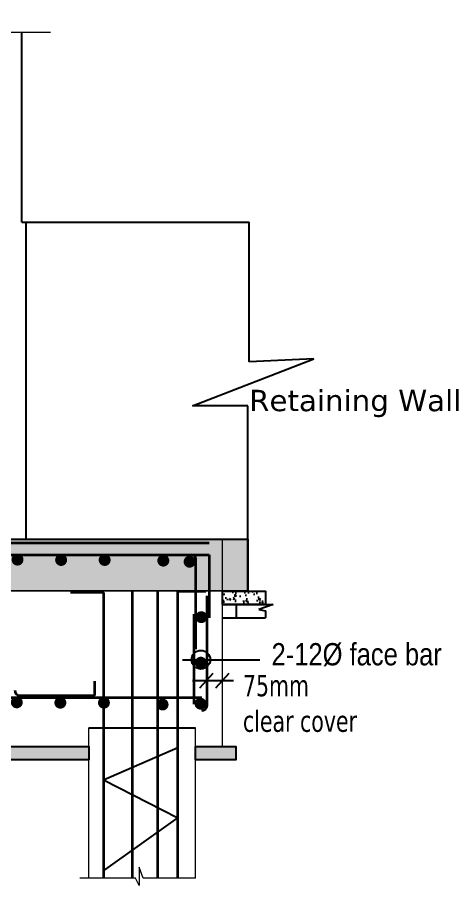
# Model space of a CAD drawing. Header units: millimetres. Extents: x 6239764 to 13047540, y 367704 to 979893.
# Drawn here: x 6547324 to 6549800, y 402730 to 407606 of the extents above; entities that cross this region are included whole.
import ezdxf

# ---------------------------------------------------------------- set-up
doc = ezdxf.new("R2010")
doc.units = ezdxf.units.MM
doc.header["$LTSCALE"] = 300
doc.linetypes.add('DASHED2', pattern=[0.375, 0.25, -0.125])
doc.layers.add('covering', color=7, linetype='Continuous', lineweight=15)
doc.layers.add('ROD', color=10, linetype='Continuous', lineweight=35)
doc.layers.add('DIM', color=4, linetype='Continuous')
doc.styles.add('NARROW', font='ARIALN.TTF')
doc.styles.get("Standard").update_dxf_attribs({"font": 'txt8.shx', "width": 0.7, "bigfont": 'hztxt_ii.shx'})
doc.styles.add('ver', font='verdana.ttf')
doc.linetypes.add('ZIGZAG', pattern='A,0.0001,-0.2,[131,ltypeshp.shx,S=0.2,R=0,X=-0.2,Y=0],-0.4,[131,ltypeshp.shx,S=0.2,R=180,X=0.2,Y=0],-0.2', length=0.8001)
pattern_1 = [(50, (-4423.5, -82237.72), (91.0923345, -7.9695428), [9.525, -104.775]), (355, (-4423.5, -82237.72), (-17.6217107, 95.5284226), [7.62, -83.8202921]), (100.4514447, (-4415.91, -82238.38), (73.4706235, 87.558876), [8.0950044, -89.0451223]), (46.1842, (-4423.5, -82212.32), (135.5395204, -21.021164), [14.2875, -157.1625]), (96.6355576, (-4412.2, -82214.07), (118.702067, 123.7130623), [12.1425116, -133.567804]), (351.1841512, (-4423.5, -82212.32), (118.702067, 123.7130623), [11.4299835, -125.729866]), (21, (-4410.8, -82218.67), (75.8071956, -51.1325991), [9.525, -104.775]), (326, (-4410.8, -82218.67), (30.9010142, 92.093983), [7.62, -83.82]), (71.451445, (-4404.48, -82222.93), (106.7082096, 40.9613844), [8.0950044, -89.0449688]), (37.5, (-4423.5, -82237.717), (1.54430163, 42.27751944), [0, -82.804, 0, -85.09, 0, -84.1375]), (7.5, (-4423.5, -82237.717), (33.40983126, 50.0902874), [0, -48.514, 0, -80.899, 0, -32.0675]), (327.5, (-4451.82, -82237.717), (67.79529758, -2.864372), [0, -31.75, 0, -99.06, 0, -131.445]), (317.5, (-4464.52, -82237.72), (74.0645907, 12.7132455), [0, -41.275, 0, -65.786, 0, -93.345])]

msp = doc.modelspace()

# ---------------------------------------------------------------- hatches: boundary and pattern name
at = {"ltscale": 0.1}
h = msp.add_hatch(dxfattribs=at)
h.set_pattern_fill('AR-CONC', color=8, scale=0.5)
h.set_pattern_definition(pattern_1)
edge = h.paths.add_edge_path()
edge.add_line((6536802.1, 404574.1), (6536802.1, 404674.9))
edge.add_line((6536802.1, 404674.9), (6548616.1, 404674.9))
edge.add_line((6548616.1, 404674.9), (6548616.1, 404384.6))
edge.add_line((6548616.1, 404384.6), (6536802.1, 404383.9))
edge.add_line((6536802.1, 404383.9), (6536802.1, 404529.7))
h = msp.add_hatch(dxfattribs=at)
h.set_pattern_fill('AR-CONC', color=8, scale=0.5)
h.set_pattern_definition([(50, (18055.59, -82237.72), (91.0923345, -7.9695428), [9.525, -104.775]), (355, (18055.59, -82237.72), (-17.6217107, 95.5284226), [7.62, -83.8202921]), (100.4514447, (18063.18, -82238.38), (73.4706235, 87.558876), [8.0950044, -89.0451223]), (46.1842, (18055.59, -82212.32), (135.5395204, -21.021164), [14.2875, -157.1625]), (96.6355576, (18066.88, -82214.07), (118.702067, 123.7130623), [12.1425116, -133.567804]), (351.1841512, (18055.59, -82212.32), (118.702067, 123.7130623), [11.4299835, -125.729866]), (21, (18068.29, -82218.67), (75.8071956, -51.1325991), [9.525, -104.775]), (326, (18068.29, -82218.67), (30.9010142, 92.093983), [7.62, -83.82]), (71.451445, (18074.61, -82222.93), (106.7082096, 40.9613844), [8.0950044, -89.0449688]), (37.5, (18055.59, -82237.717), (1.54430163, 42.27751944), [0, -82.804, 0, -85.09, 0, -84.1375]), (7.5, (18055.59, -82237.717), (33.40983126, 50.0902874), [0, -48.514, 0, -80.899, 0, -32.0675]), (327.5, (18027.27, -82237.717), (67.79529758, -2.864372), [0, -31.75, 0, -99.06, 0, -131.445]), (317.5, (18014.57, -82237.72), (74.0645907, 12.7132455), [0, -41.275, 0, -65.786, 0, -93.345])])
h.paths.add_polyline_path([(6548474.2, 404383.9), (6548716.1, 404383.9), (6548716.1, 404308.9), (6548474.2, 404308.9)])
h = msp.add_hatch(dxfattribs=at)
h.set_pattern_fill('AR-CONC', color=8, scale=0.5)
h.set_pattern_definition(pattern_1)
h.paths.add_polyline_path([(6543824.2, 403510.5), (6544724.2, 403510.5), (6544724.2, 403435.5), (6543824.2, 403435.5)])
h.paths.add_polyline_path([(6545324.2, 403510.5), (6546224.2, 403510.5), (6546224.2, 403435.5), (6545324.2, 403435.5)])
h.paths.add_polyline_path([(6546824.2, 403510.5), (6547724.2, 403510.5), (6547724.2, 403435.5), (6546824.2, 403435.5)])
h.paths.add_polyline_path([(6548324.2, 403510.5), (6548549.2, 403510.5), (6548549.2, 403435.5), (6548324.2, 403435.5)])

# ---------------------------------------------------------------- linework, layer by layer
at = {"lineweight": 25}
for p, q in [((6547349.2, 406455.2), (6547349.2, 407521.1)), ((6547349.2, 406455.2), (6547374.2, 406455.2)), ((6547374.2, 404674.9), (6547374.2, 406455.2)), ((6543174.2, 404674.9, 0), (6548616.1, 404674.9, 0))]:
    msp.add_line(p, q, dxfattribs=at)
at = {"color": 6, "ltscale": 0.1}
for p, q in [((6547374.2, 406455.2), (6548623.8, 406455.2)), ((6547374.2, 406455.2), (6548623.8, 406455.2)), ((6548623.8, 405670.9), (6548623.8, 406455.2)), ((6548305.9, 405424.9), (6548987.6, 405688.9)), ((6548987.6, 405688.9), (6548623.8, 405670.9)), ((6548616.1, 405424.9), (6548305.9, 405424.9)), ((6548616.1, 404384.6), (6548616.1, 405424.9)), ((6548474.2, 404383.9), (6548716.1, 404383.9, 0)), ((6548716.1, 404383.9, 0), (6548716.1, 404308.9, 0)), ((6548474.2, 404308.9), (6548716.1, 404308.9, 0)), ((6548551.3, 404308.9, 0), (6548551.3, 404233.9, 0)), ((6548758.4, 404308.9, 0), (6548677.8, 404280.1, 0)), ((6548716.1, 404308.9, 0), (6548758.4, 404308.9, 0)), ((6548677.8, 404280.1, 0), (6548715.8, 404272.5, 0)), ((6548715.8, 404272.5, 0), (6548716.1, 404233.9, 0)), ((6548474.2, 404233.9), (6548716.1, 404233.9, 0))]:
    msp.add_line(p, q, dxfattribs=at)
at = {"color": 7, "lineweight": 25}
msp.add_line((6548251.3, 403998.6), (6548685.2, 403998.6), dxfattribs=at)
for p, q in [((6548347.3, 403840.8), (6548423.1, 403923.5)), ((6548437.3, 403840.8), (6548513.2, 403923.5)), ((6548305.9, 403882.2), (6548536, 403882.2))]:
    msp.add_line(p, q)
at = {"color": 6, "ltscale": 0.1}
msp.add_lwpolyline([(6536802.1, 404574.1), (6536802.1, 404674.9), (6548616.1, 404674.9), (6548616.1, 404384.6), (6536802.1, 404383.9), (6536802.1, 404529.7)], dxfattribs=at)
msp.add_lwpolyline([(6548474.2, 404383.9), (6548716.1, 404383.9), (6548716.1, 404308.9), (6548474.2, 404308.9)], close=True, dxfattribs=at)
at = {"lineweight": 25, "elevation": 0}
msp.add_lwpolyline([(6546824.2, 403510.5), (6547724.2, 403510.5), (6547724.2, 403435.5), (6546824.2, 403435.5)], close=True, dxfattribs=at)
msp.add_lwpolyline([(6546824.2, 403510.5), (6547724.2, 403510.5), (6547724.2, 403435.5), (6546824.2, 403435.5)], close=True, dxfattribs=at)
at = {"lineweight": 25}
for points in [[(6546824.2, 403510.5), (6547724.2, 403510.5), (6547724.2, 403435.5), (6546824.2, 403435.5)], [(6548324.2, 403510.5), (6548549.2, 403510.5), (6548549.2, 403435.5), (6548324.2, 403435.5)]]:
    msp.add_lwpolyline(points, close=True, dxfattribs=at)
at = {"color": 7, "lineweight": 25}
msp.add_circle((6548353.7, 403998.6), 52.5, dxfattribs=at)
at = {"layer": 'covering', "lineweight": 0, "ltscale": 1500}
for p, q in [((6548474.2, 403510.5), (6548474.2, 404674.9)), ((6547724.2, 402772.3), (6547724.2, 403615.6)), ((6548324.2, 402772.3), (6548324.2, 403615.6))]:
    msp.add_line(p, q, dxfattribs=at)
at = {"layer": 'covering', "linetype": 'DASHED2', "lineweight": 0, "ltscale": 1500}
for points in [[(6547510.8, 407521.1), (6547078.9, 407521.1), (6547037.1, 407398.3), (6547037.1, 407606.4)], [(6548324.2, 402772.3), (6548028.9, 402772.3), (6548008, 402833.7), (6548008, 402729.6), (6547986.9, 402772.3), (6547674.2, 402772.3)]]:
    msp.add_lwpolyline(points, dxfattribs=at)
at = {"layer": 'DIM', "linetype": 'ZIGZAG', "ltscale": 0.1}
msp.add_line((6547724.2, 403615.6), (6548324.2, 403615.6), dxfattribs=at)
at = {"layer": 'ROD'}
for p, q in [((6547243.4, 404655.2), (6548399.2, 404655.2)), ((6537099.2, 404588.4, 0), (6548399.2, 404588.4)), ((6548399.2, 404588.4), (6548399.2, 404233.5)), ((6548325.1, 404057.3), (6548325.1, 404566.5)), ((6547970.7, 402772.3), (6547970.7, 404389.3)), ((6548113, 402772.3), (6548113, 404389.3)), ((6547809.7, 404376.1), (6547621.8, 404376.1)), ((6547809.7, 402772.3), (6547809.7, 404376.1)), ((6548224, 402772.2), (6548224, 404382.1)), ((6548381.7, 404382.1), (6548224, 404382.1)), ((6548388.5, 403742.8, 0), (6548388.5, 404357.2)), ((6548315.7, 403748.3, 0), (6548315.7, 404254.2, 0)), ((6547759.2, 403797.6), (6547759.2, 403878.4)), ((6537121.1, 403785.4, 0), (6548358.5, 403785.4, 0)), ((6547339.2, 403797.6), (6547759.2, 403797.6))]:
    msp.add_line(p, q, dxfattribs=at)
at = {"layer": 'ROD', "lineweight": 25}
for p, q in [((6547807.7, 403323.8), (6548224, 403504.9)), ((6547807.7, 403323.8), (6548224.2, 403109.9)), ((6547807.7, 402812.5), (6548224.2, 403109.9))]:
    msp.add_line(p, q, dxfattribs=at)
at = {"layer": 'ROD', "const_width": 33.4, "elevation": 0}
for points in [[(6547341.6, 404560.8, -1), (6547308.2, 404560.8, -1)], [(6547586.1, 404558.7, -1), (6547552.7, 404558.7, -1)], [(6547830.5, 404558.7, -1), (6547797.1, 404558.7, -1)], [(6548159.6, 404555.1, -1), (6548126.2, 404555.1, -1)], [(6548307, 404548.8, -1), (6548273.6, 404548.8, -1)], [(6548339.6, 404237.5, 1), (6548373, 404237.5, 1)], [(6548337, 403981.9, 1), (6548370.4, 403981.9, 1)], [(6547337.5, 403759, -1), (6547304.1, 403759, -1)], [(6547581.9, 403756.9, -1), (6547548.5, 403756.9, -1)], [(6547826.4, 403756.9, -1), (6547793, 403756.9, -1)], [(6548155.4, 403746.7, -1), (6548122, 403746.7, -1)], [(6548368.2, 403751.7, -1), (6548334.8, 403751.7, -1)]]:
    msp.add_lwpolyline(points, format="xyb", close=True, dxfattribs=at)
at = {"layer": 'ROD'}
for centre, radius, start, end in [((6548300.1, 404563.4), 25, 0, 90), ((6547339.2, 403827.6), 30, 180, 270)]:
    msp.add_arc(centre, radius, start, end, dxfattribs=at)
at = {"layer": 'ROD', "extrusion": (-2.65802e-09, 1.56974e-08, 1)}
msp.add_arc((6548358.5, 403742.8, 0), 30, 270, 0, dxfattribs=at)

# ---------------------------------------------------------------- texts
at = {"ltscale": 1500, "attachment_point": 1}
for s, insert, char_height, width, style in [('Retaining Wall', (6548624.2, 405514.4), 119.769, 1192.266, 'ver'), ('2-12%%C face bar', (6548750.1, 404091.8), 125, 1990.284, 'NARROW')]:
    msp.add_mtext(s, dxfattribs=dict(at, insert=insert, char_height=char_height, width=width, style=style))
at = {"ltscale": 1500, "insert": (6548589.6, 403913, 0), "char_height": 119.769, "width": 4739.703, "attachment_point": 1}
msp.add_mtext('{\\fVerdana|b0|i0|c0|p34;75mm \\Pclear cover}', dxfattribs=at)

doc.saveas('drawing.dxf')
